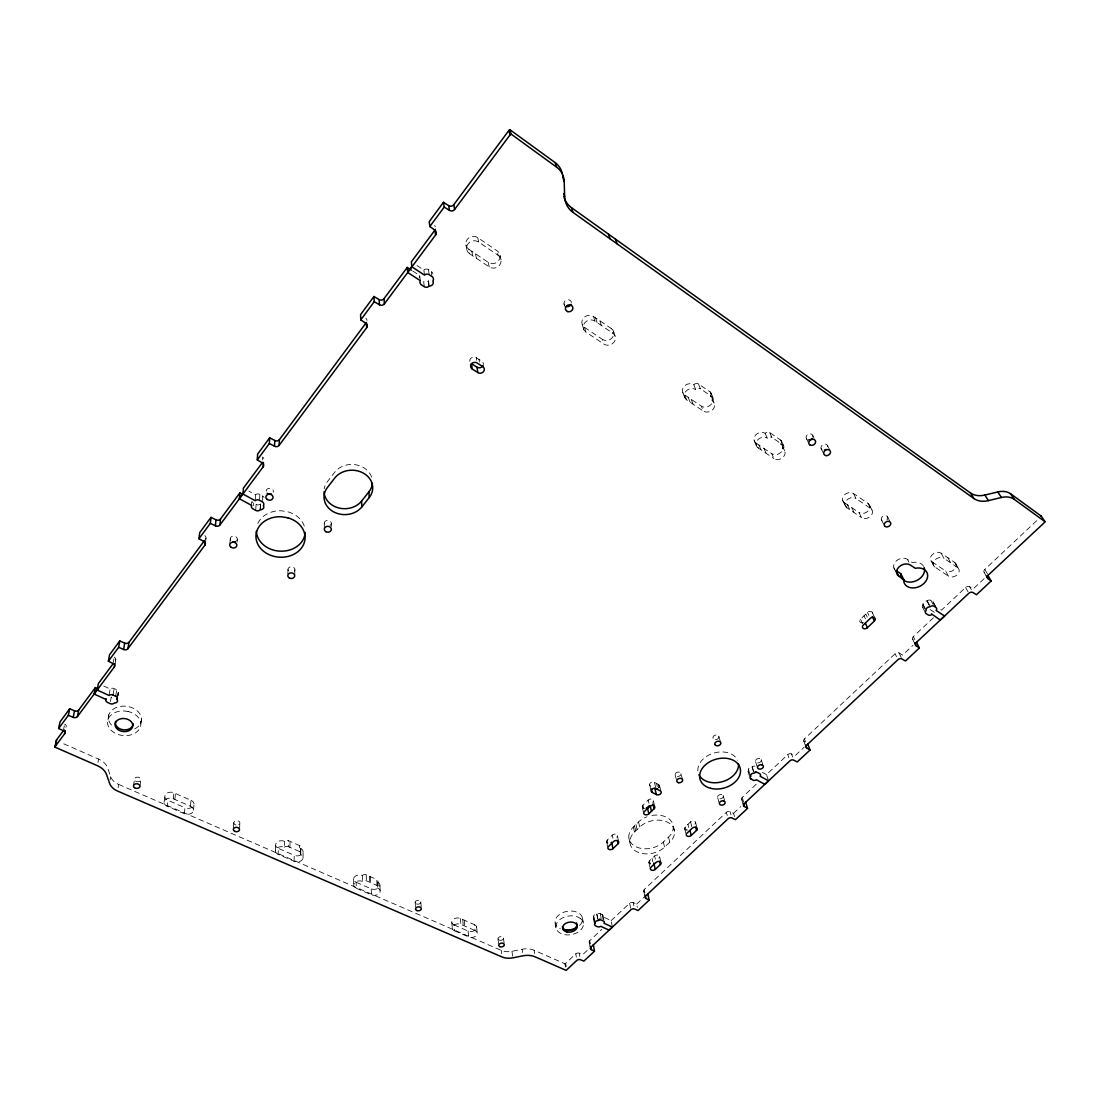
<?xml version="1.0" encoding="UTF-8"?>
<svg xmlns="http://www.w3.org/2000/svg" width="1100" height="1100" viewBox="0 0 1100 1100"><rect width="100%" height="100%" fill="white"/><g stroke="black" fill="none" stroke-linecap="round" stroke-linejoin="round"><path stroke-width="0.75" stroke-dasharray="5 3.75" d="M324.308 527.587L324.308 523.119M303.036 857.876L303.119 851.923M300.341 854.26L300.438 848.32A2.819 1.994 -1.2 0 0 299.571 845.57L288.447 840.675A2.833 2.007 -0.8 0 0 284.543 841.335A5.844 4.139 -0.7 0 0 276.485 842.696A5.844 4.139 -0.7 0 0 278.341 848.389L278.149 854.356L294.099 861.273A5.83 4.098 -1.3 0 0 302.129 859.911A5.83 4.098 -1.3 0 0 300.341 854.26A2.833 1.994 -1.3 0 0 299.461 851.524L299.571 845.57M300.781 853.27L300.877 847.33M294.099 861.273L294.222 855.305L278.341 848.389M299.461 851.524L288.282 846.629L288.447 840.675M289.891 847.33L290.043 841.376M294.772 574.324L294.896 569.745M278.149 854.356A5.871 4.139 -0.7 0 1 276.279 848.65A5.871 4.139 -0.7 0 1 284.364 847.289L284.543 841.335M287.843 573.98L287.994 569.415M275.385 850.713L275.591 844.759M262.226 501.174L262.556 495.853L259.875 494.395A3.369 2.819 6.4 0 0 255.571 494.794L248.82 491.095M260.054 509.369L260.576 503.772A3.369 2.805 6.1 0 0 261.195 503.786M260.246 509.121L260.576 503.772M259.545 499.703L259.875 494.395M239.511 829.593L239.924 822.965M262.336 459.924L262.515 457.022A3.424 2.915 7.5 0 1 263.739 460.707M233.447 827.805L233.778 822.841M255.214 500.115L255.571 494.794M255.75 509.781L256.107 504.433L253.426 502.975L253.248 505.643M251.446 505.78L251.721 501.779M237.077 542.245L237.325 539.234M229.859 543.4L230.244 538.862M193.49 810.122L194.067 804.169M190.438 806.273L191.029 800.319L173.951 792.825A6.133 4.386 3.3 0 0 165.605 794.227A6.133 4.386 3.3 0 0 167.901 800.291L167.2 806.259L184.333 813.684A6.105 4.359 2.6 0 0 192.665 812.281A6.105 4.359 2.6 0 0 190.438 806.273L173.291 798.779A6.16 4.4 3.3 0 0 164.89 800.195A6.16 4.4 3.3 0 0 167.2 806.259M184.333 813.684L184.951 807.716L167.901 800.291M205.494 542.712L205.989 538.161M174.845 799.452L175.505 793.499M173.291 798.779L173.951 792.825M164.093 802.381L164.794 796.414M139.934 786.156L140.855 779.543M133.485 786.005L134.434 779.378M140.828 723.896L141.515 719.07M118.085 787.737L118.608 784.41A16.143 11.619 5 0 1 110.66 776.683L107.662 767.951A18.356 13.145 6.2 0 0 98.56 759.082L61.064 742.624M110.124 779.996L110.66 776.683M117.315 697.304L118.209 692.711A3.162 2.365 7.1 0 0 116.738 689.783L114.139 688.586A3.176 2.365 7.2 0 0 110.137 688.985L102.781 685.589M117.397 698.005L118.36 692.189M115.761 695.612L116.738 689.783M110.468 701.498L111.224 697.111A3.162 2.351 7.1 0 0 112.626 697.469M107.979 719.661L108.804 714.835M113.149 694.402L114.139 688.586M97.996 762.383L98.56 759.082M114.964 664.496L115.802 659.684M113.396 662.007L113.96 658.804M109.134 694.815L110.137 688.985M63.662 729.066L64.323 725.78M118.209 692.711L118.044 692.931A3.162 2.351 7 0 1 118.223 695.42M428.849 285.78L428.505 280.899A3.603 3.369 -2.8 0 0 430.444 280.651M607.612 842.944A2.888 2.035 -11.2 0 1 607.214 840.084L612.315 835.093A2.901 2.049 -11.4 0 1 616.357 834.405A2.901 2.049 -11.4 0 1 616.743 837.279M643.638 808.39L642.895 805.227L648.161 800.071A2.943 2.104 -12.9 0 1 652.273 799.37A2.943 2.104 -12.9 0 1 652.602 802.354M652.011 815.444A19.924 14.053 -12.7 0 1 671.151 821.067A19.924 14.053 -12.7 0 1 668.539 837.086L663.341 842.036A19.869 13.997 -12.5 0 1 635.731 846.656A19.869 13.997 -12.5 0 1 633.352 827.008L638.536 821.961A19.924 14.053 -12.7 0 1 646.951 816.805M634.494 832.109L639.705 827.062A19.992 14.066 -12.7 0 1 667.618 822.277A19.992 14.066 -12.7 0 1 669.804 842.174L664.579 847.138A19.951 14.011 -12.5 0 1 636.873 851.771A19.951 14.011 -12.5 0 1 634.494 832.109L633.352 827.008M863.39 622.6A3.025 2.255 -22.8 0 1 860.104 622.064A3.025 2.255 -22.8 0 1 860.571 619.163L867.501 612.48A3.039 2.269 -23.2 0 1 871.365 611.627A3.039 2.269 -23.2 0 1 872.094 614.543M650.224 864.064L649.495 860.86L654.624 855.992A2.846 1.98 -12.5 0 1 658.598 855.319A2.846 1.98 -12.5 0 1 658.914 858.11M687.61 830.005A2.888 2.035 -13.7 0 1 684.86 829.194A2.888 2.035 -13.7 0 1 685.273 826.87L690.553 821.851A2.901 2.035 -13.9 0 1 694.581 821.164A2.901 2.035 -13.9 0 1 694.856 824.065M593.904 919.064A2.599 1.76 -10.4 0 1 593.697 917.139L593.876 916.974A2.599 1.76 -10.4 0 1 594.234 915.09A2.599 1.76 -10.4 0 1 596.777 914.224L596.942 914.059A2.599 1.76 -10.4 0 1 600.284 913.688L602.14 914.554A2.599 1.76 -10.5 0 1 602.759 916.74L611.132 920.617L612.274 926.447M748.729 772.709A2.791 1.994 -16.3 0 1 748.495 770.303L748.701 770.11A2.791 1.994 -16.4 0 1 749.237 767.938A2.791 1.994 -16.4 0 1 752.001 766.975L752.207 766.782A2.791 1.994 -16.5 0 1 754.93 766.136M923.148 607.805A3.053 2.241 -24.8 0 1 922.928 604.821L923.161 604.615A3.066 2.255 -24.9 0 1 923.959 602.085A3.066 2.255 -24.9 0 1 926.956 600.999L927.19 600.793A3.066 2.255 -25 0 1 930.957 600.408L932.841 601.645L935.605 606.898M118.608 784.41L501.256 950.386A13.791 9.268 -7.9 0 0 511.967 951.294L522.156 949.245A15.331 10.189 -8.3 0 1 534.146 950.263L564.946 963.779A1.691 1.114 -9.3 0 0 565.648 963.366L575.809 953.824A2.544 1.691 -9.7 0 1 579.288 953.191L582.739 954.594L588.624 949.08M590.054 943.085A2.558 1.705 -10.1 0 1 589.737 940.72L601.837 929.349M611.132 920.617L629.626 903.237A2.612 1.774 -11.4 0 1 633.201 902.591L636.666 904.09L637.354 907.321M644.49 891.99A2.626 1.788 -11.9 0 1 644.243 889.501L726.344 812.35A2.723 1.911 -15.1 0 1 730.056 811.662L733.549 813.34L734.497 816.503M742.321 800.154A2.75 1.939 -15.7 0 1 742.225 797.418L757.941 782.636M768.364 780.216L766.494 774.606L787.737 754.655A2.805 2.007 -17.7 0 1 791.546 753.954L795.053 755.755L804.265 747.12M804.444 741.84A2.833 2.035 -18.5 0 1 804.43 738.952L895.111 653.73A2.97 2.159 -22.8 0 1 899.099 653.001L902.605 655.023L912.973 645.315M913.165 639.801A2.998 2.186 -23.7 0 1 913.316 636.625L933.625 617.54M984.143 578.655L973.197 588.899L969.691 586.74A3.094 2.255 -26.2 0 0 965.594 587.496L941.463 610.17L938.657 608.314M984.541 572.811A3.121 2.282 -27.1 0 1 984.816 569.429L1038.18 519.283M636.666 904.09L644.064 897.16M733.549 813.34L740.781 806.575M356.263 888.223L371.401 894.781A5.651 3.919 -3.9 0 0 379.239 893.447A5.651 3.919 -3.9 0 0 377.726 888.058A2.736 1.897 -3.9 0 0 376.998 885.445L376.777 879.505L366.217 874.857A2.736 1.911 -3.5 0 0 362.409 875.504A5.665 3.946 -3.3 0 0 354.558 876.824A5.665 3.946 -3.3 0 0 356.139 882.269L356.263 888.223A5.679 3.96 -3.4 0 1 354.681 882.777A5.679 3.96 -3.4 0 1 362.574 881.444A2.75 1.911 -3.5 0 1 366.382 880.798L376.998 885.445M454.506 930.806L468.655 936.939A5.431 3.685 -6.8 0 0 476.231 935.66A5.431 3.685 -6.8 0 0 475.062 930.572L474.471 924.66L460.35 918.473A5.445 3.713 -6.4 0 0 452.76 919.751A5.445 3.713 -6.4 0 0 453.984 924.88L454.506 930.806A5.473 3.713 -6.4 0 1 453.283 925.678A5.473 3.713 -6.4 0 1 460.9 924.385L475.062 930.572M356.139 882.269L371.223 888.827A5.624 3.919 -3.8 0 0 379.005 887.508A5.624 3.919 -3.8 0 0 377.506 882.131A2.723 1.897 -3.8 0 0 376.777 879.505M453.984 924.88L468.091 931.026A5.417 3.671 -6.8 0 0 475.626 929.747A5.417 3.671 -6.8 0 0 474.471 924.66M650.623 786.074A2.97 2.145 -13.1 0 1 650.293 783.049A2.97 2.145 -13.1 0 1 654.418 782.348L658.611 784.534L659.395 787.696M762.273 772.296L766.494 774.606M469.824 361.322A4.042 3.644 -8.6 0 1 476.19 357.638L481.745 361.199A4.029 3.63 -9.2 0 1 483.354 364.485M412.789 271.054L419.732 275.605L420.255 280.17M930.188 609.579L937.214 614.171M416.941 265.485L423.885 270.05A3.616 3.382 -2.2 0 1 428.533 269.651L431.283 271.466A3.603 3.382 -2.7 0 1 432.768 273.749M894.63 569.291A8.332 6.27 -25.4 0 1 896.857 560.45A8.332 6.27 -25.4 0 1 907.376 559.268L912.258 562.526A12.444 9.309 -25.5 0 1 923.67 566.376M468.902 249.329L488.263 262.391A7.466 7.026 -14.4 0 0 498.658 260.645A7.466 7.026 -14.4 0 0 497.159 250.841L477.771 237.641A7.521 7.122 -11.5 0 0 467.28 239.374A7.521 7.122 -11.5 0 0 468.902 249.329L469.7 253.77L489.17 266.887A7.508 7.054 -14.3 0 0 499.62 265.141A7.508 7.054 -14.3 0 0 498.107 255.282L497.159 250.841M584.513 327.332L602.346 339.364L603.817 344.08A7.246 6.449 -22.4 0 0 613.841 342.403A7.246 6.449 -22.4 0 0 612.851 333.272L611.325 328.584L593.477 316.442A7.246 6.518 -21.9 0 0 583.426 318.106A7.246 6.518 -21.9 0 0 584.513 327.332L585.888 332.021L603.817 344.08M684.791 394.996L701.346 406.175L703.271 411.056A7.026 5.94 -24.8 0 0 712.924 409.434A7.026 5.94 -24.8 0 0 712.36 400.895A3.41 2.888 -25.3 0 0 712.085 396.743L710.105 391.889L698.514 383.982A3.41 2.915 -25.3 0 0 693.825 384.766A7.026 6.009 -24.7 0 0 684.131 386.375A7.026 6.009 -24.7 0 0 684.791 394.996L686.648 399.864L703.271 411.056M756.099 443.121L771.774 453.695L773.933 458.576A6.875 5.596 -25.7 0 0 783.324 456.995A6.875 5.596 -25.7 0 0 783.049 448.869A3.341 2.723 -26 0 0 782.911 444.909L780.684 440.069L769.711 432.575A3.327 2.736 -26.1 0 0 765.146 433.331A6.875 5.665 -25.7 0 0 755.727 434.913A6.875 5.665 -25.7 0 0 756.099 443.121L758.202 447.975L773.933 458.576M844.401 502.7L859.018 512.559L861.575 517.66A6.683 5.184 -26.2 0 0 870.636 516.134A6.683 5.184 -26.2 0 0 870.678 508.502L868.065 503.429L853.449 493.474A6.683 5.239 -26.3 0 0 844.36 494.986A6.683 5.239 -26.3 0 0 844.401 502.7L846.904 507.788L861.575 517.66M932.03 561.825L945.629 570.996L948.489 576.194A6.49 4.785 -26.4 0 0 957.234 574.723A6.49 4.785 -26.4 0 0 957.577 567.559L954.662 562.389L941.064 553.135A6.49 4.84 -26.5 0 0 932.305 554.606A6.49 4.84 -26.5 0 0 932.03 561.825L934.849 567.009L948.489 576.194M469.7 253.77A7.562 7.15 -11.4 0 1 468.064 243.788A7.562 7.15 -11.4 0 1 478.624 242.041L498.107 255.282M593.477 316.442L594.921 321.09L612.851 333.272M853.449 493.474L856.006 498.534L870.678 508.502M941.064 553.135L943.938 558.291L957.577 567.559M698.514 383.982L700.439 388.809L712.085 396.743M769.711 432.575L771.884 437.401L782.911 444.909M807.111 439.34L806.561 438.817A3.561 2.888 -27.5 0 1 808.968 433.936A3.561 2.888 -27.5 0 1 812.804 437.044M984.816 569.429L987.36 573.732M984.129 572.385L985.82 575.259M969.691 586.74L971.327 589.641M955.584 563.283L958.513 568.452M965.594 587.496L968.041 591.841M947.884 557.769L950.771 562.939M931.081 560.931L933.9 566.115M933.405 602.223L935.481 606.169M887.384 516.587L890.684 522.871M930.957 600.408L933.721 605.66M907.376 559.268L908.875 562.141M927.19 600.793L929.94 606.045M926.956 600.999L929.706 606.265M881.361 519.681L884.317 525.36M923.161 604.615L925.21 608.561M922.928 604.821L925.65 610.101M922.584 607.227L925.306 612.507M869.701 505.574L872.327 510.647M893.86 567.861L896.074 572.192M827.626 445.803L829.702 449.928M851.73 507.636L854.26 512.737M821.081 448.429L823.804 453.942M913.316 636.625L914.787 639.581M847.357 504.694L849.874 509.781M812.776 435.504L814.124 438.24M912.601 639.169L914.787 643.61M842.724 500.541L845.226 505.629M806.19 438.158L808.197 442.269M899.099 653.001L901.23 657.484M895.111 653.73L896.527 656.714M872.396 612.7L874.473 617.127M867.501 612.48L868.876 615.423M865.851 614.075L867.213 617.031M864.023 615.821L865.398 618.777M781.412 440.853L783.777 446.022M782.622 446.297L784.85 451.165M780.684 440.069A3.314 2.709 -26.2 0 1 780.821 444.015L783.049 448.869M860.571 619.163L862.606 623.604M765.146 433.331L767.305 438.171A3.341 2.75 -25.9 0 1 771.884 437.401M763.964 448.415L766.095 453.283M758.918 445.019L761.035 449.886M754.256 440.811L756.36 445.665M711.054 393.071L713.02 397.911M712.319 398.461L714.299 403.315M710.105 391.889A3.396 2.888 -25.4 0 1 710.38 396.041L712.36 400.895M693.825 384.766L695.723 389.592A3.424 2.915 -25.1 0 1 700.439 388.809M691.199 399.314L693.069 404.195M688.201 397.306L690.071 402.174M682.811 392.576L684.654 397.43M804.43 738.952L805.585 742.032M803.756 741.029L805.475 745.662M791.546 753.954L792.646 757.048M787.737 754.655L788.824 757.749M761.159 759.646L763.235 765.861M755.562 761.736L757.089 766.398M613.47 331.183L614.996 335.871M752.207 766.782L754.023 772.393M752.001 766.975L753.816 772.585M748.564 769.766L750.296 775.912M748.138 771.939L749.485 776.16M599.899 320.801L601.37 325.462M595.609 317.873L597.053 322.534M742.225 797.418L743.683 802.134M741.551 799.15L743.49 805.434M718.768 736.23L720.665 742.445M730.056 811.662L731.005 814.825M723.154 795.671L725.01 801.969M726.344 812.35L727.265 815.499M582.326 324.72L583.701 329.409M717.668 797.706L719.043 802.423M563.984 303.793L564.699 306.35M695.558 822.47L697.263 828.809M680.982 773.768A2.984 2.159 -14.1 0 1 676.761 776.38A2.984 2.159 -14.1 0 1 676.404 772.64A2.984 2.159 -14.1 0 1 680.982 773.768L682.66 780.051M690.553 821.851L691.817 826.609M675.111 774.758L676.362 779.474M687.913 824.367L688.737 827.53M685.273 826.87L686.098 830.046M684.571 828.451L685.809 833.209M673.241 826.251L674.52 831.325M659.629 785.895L660.811 790.639M658.158 784.3L658.941 787.449M656.521 783.447L657.305 786.596M668.539 837.086L669.804 842.174M654.418 782.348L655.586 787.091M649.605 784.713L651.131 791.024M653.29 800.718L654.445 805.475M663.341 842.036L664.579 847.138M648.161 800.071L648.931 803.234M659.574 856.57L661.086 862.964M654.624 855.992L655.366 859.183M642.221 806.85L643.706 813.202M652.053 858.426L652.795 861.63M648.835 862.386L650.306 868.794M638.536 821.961L639.705 827.062M635.938 824.491L637.092 829.593M634.562 825.839L635.704 830.94M644.243 889.501L644.957 892.719M643.679 891.082L645.109 897.518M628.856 837.884L629.97 842.999M500.06 255.406L501.036 259.861M633.201 902.591L633.875 905.822M617.389 835.697L618.736 842.105M629.626 903.237L630.644 908.077M612.315 835.093L612.989 838.296M607.214 840.084L607.86 843.287M606.581 841.651L607.874 848.072M488.263 262.391L489.17 266.887M477.771 237.641L478.624 242.041M603.048 915.516L603.914 920.081M602.14 914.554L603.24 920.384M600.284 913.688L601.37 919.518M475.53 253.798L476.369 258.266M596.942 914.059L598.029 919.889M596.777 914.224L597.85 920.054M593.656 916.355L594.674 921.346M471.845 251.309L472.656 255.764M593.697 917.139L594.509 921.511M593.381 918.17L594.179 922.543M589.737 940.72L590.315 943.979M465.919 244.722L466.703 249.164M589.188 942.013L590.342 948.516M582.533 918.294L583.371 923.106M478.967 359.425L479.421 362.106M579.288 953.191L579.837 956.45M575.809 953.824L576.345 957.082M476.19 357.638L476.63 360.319M565.648 963.366L566.17 966.639M564.946 963.779L565.469 967.051M555.184 922.941L555.926 927.754M534.146 950.263L534.6 953.535M522.156 949.245L522.582 952.531M431.283 271.466L431.874 276.004M428.533 269.651L429.11 274.189M428.505 280.899L429.082 285.478M511.967 951.294L512.586 956.216M423.885 270.05L424.435 274.601M503.484 937.997L504.268 944.57M424.201 286.192L423.665 281.6A3.603 3.369 -2.2 0 0 428.285 281.201M501.256 950.386L501.641 953.673M498.025 938.933L498.781 945.491M476.603 926.942L477.207 932.855M468.091 931.026L468.655 936.939M464.269 920.191L464.832 926.104M462.715 919.504L463.265 925.416M460.35 918.473L460.9 924.385M451.797 922.584L452.32 928.51M420.832 901.766L421.272 908.352M415.181 902.206L415.594 908.793M379.954 885.569L380.188 891.509M377.974 880.935L378.194 886.861M377.506 882.131L377.726 888.058M371.223 888.827L371.401 894.781M370.425 876.714L370.618 882.654M369.518 876.315L369.71 882.255M366.217 874.857L366.382 880.798M362.409 875.504L362.574 881.444M353.623 878.804L353.746 884.744M331.306 523.49L331.334 526.474M434.527 225.569A3.671 3.506 -2.3 0 1 435.311 226.683M419.499 277.915A3.603 3.369 -1.7 0 1 419.732 275.605M365.874 318.23A3.575 3.259 4.9 0 1 366.987 320.471M262.556 495.853A3.369 2.819 6.2 0 1 263.986 497.42M260.384 504.034A3.369 2.805 6.2 0 1 256.107 504.433M253.11 502.783A3.369 2.805 6.4 0 1 252.134 501.724M204.82 535.618A3.355 2.723 7.9 0 1 205.562 539.124M114.235 657.209A3.217 2.434 8 0 1 115.431 660.55M64.666 724.13A3.149 2.296 7.8 0 1 65.904 727.279M932.841 601.645A3.066 2.241 -25 0 1 933.584 603.529M697.868 770.907A20.721 14.946 -15.4 0 1 714.423 752.895A20.721 14.946 -15.4 0 1 737.605 760.251M134.722 728.888A16.624 12.279 6.2 0 0 141.213 716.884A16.624 12.279 6.2 0 0 128.906 706.709L124.589 706.145A16.624 12.279 6.2 0 0 109.739 712.8A16.624 12.279 6.2 0 0 112.544 726.041M579.59 925.513A13.874 9.391 -9.6 0 0 579.934 913.963L577.431 912.395A13.874 9.391 -9.6 0 0 558.058 915.654A13.874 9.391 -9.6 0 0 560.34 928.771M236.005 825A3.08 2.2 0.9 0 1 234.369 821.59A3.08 2.2 0.9 0 1 239.401 821.7A3.08 2.2 0.9 0 1 237.586 825.041M191.029 800.319A6.077 4.359 2.7 0 1 193.242 806.314A6.077 4.359 2.7 0 1 184.951 807.716M284.364 847.289A2.846 2.007 -0.9 0 1 288.282 846.629M300.438 848.32A5.802 4.098 -1.2 0 1 302.225 853.944A5.802 4.098 -1.2 0 1 294.222 855.305M585.888 332.021A7.287 6.545 -21.7 0 1 584.801 322.754A7.287 6.545 -21.7 0 1 594.921 321.09M611.325 328.584A7.205 6.435 -22.6 0 1 612.315 337.686A7.205 6.435 -22.6 0 1 602.346 339.364M686.648 399.864A7.067 6.022 -24.6 0 1 685.987 391.215A7.067 6.022 -24.6 0 1 695.723 389.592M710.38 396.041A6.985 5.926 -25 0 1 710.957 404.553A6.985 5.926 -25 0 1 701.346 406.175M758.202 447.975A6.902 5.679 -25.5 0 1 757.831 439.739A6.902 5.679 -25.5 0 1 767.305 438.171M780.821 444.015A6.834 5.582 -25.8 0 1 781.11 452.114A6.834 5.582 -25.8 0 1 771.774 453.695M846.904 507.788A6.71 5.252 -26.1 0 1 846.876 500.06A6.71 5.252 -26.1 0 1 856.006 498.534M868.065 503.429A6.641 5.17 -26.3 0 1 868.037 511.033A6.641 5.17 -26.3 0 1 859.018 512.559M934.849 567.009A6.518 4.854 -26.4 0 1 935.138 559.763A6.518 4.854 -26.4 0 1 943.938 558.291M954.662 562.389A6.463 4.785 -26.5 0 1 954.319 569.539A6.463 4.785 -26.5 0 1 945.629 570.996M371.649 477.221A20.57 17.504 1 0 0 354.97 464.64A20.57 17.504 1 0 0 334.675 472.257L327.346 481.731A20.515 17.366 1.3 0 0 324.211 488.785M257.84 523.449A24.448 20.185 4.2 0 1 281.683 510.812L288.021 511.857A24.448 20.185 4.2 0 1 304.618 527.189M288.393 570.831A3.451 2.805 2.8 0 1 289.327 567.311A3.451 2.805 2.8 0 1 293.769 567.531A3.451 2.805 2.8 0 1 294.374 571.12M230.697 540.334A3.548 2.888 6.4 0 1 231.564 536.704A3.548 2.888 6.4 0 1 236.115 536.938A3.548 2.888 6.4 0 1 236.816 540.65M324.376 523.875A3.506 2.929 1.7 0 1 326.494 520.575A3.506 2.929 1.7 0 1 330.784 521.771A3.506 2.929 1.7 0 1 330.151 525.498M266.173 491.095A3.603 3.011 5.9 0 1 270.339 488.331A3.603 3.011 5.9 0 1 273.199 492.277M564.699 305.415A3.768 3.438 -21.1 0 1 566.308 300.011A3.768 3.438 -21.1 0 1 571.395 302.555M886.82 519.998A3.41 2.626 -26.5 0 0 887.067 516.257A3.41 2.626 -26.5 0 0 882.681 516.505A3.41 2.626 -26.5 0 0 881.678 520.286L882.2 520.768A3.41 2.626 -26.5 0 0 882.874 521.098M821.975 449.598A3.534 2.846 -27.5 0 1 823.006 444.592A3.534 2.846 -27.5 0 1 827.75 446.545M658.611 784.534A2.97 2.145 -13.2 0 1 658.377 787.999M644.6 808.5A2.943 2.104 -12.7 0 1 642.895 805.227M650.444 863.844A2.846 1.98 -12.3 0 1 649.495 860.86M128.164 711.521L123.819 710.944A16.693 12.292 6.1 0 0 109.244 728.008A16.693 12.292 6.1 0 0 137.142 731.651A16.693 12.292 6.1 0 0 128.164 711.521M721.724 794.626L721.009 794.53A2.943 2.09 -15.1 0 0 717.599 797.527A2.943 2.09 -15.1 0 0 722.191 798.133A2.943 2.09 -15.1 0 0 721.724 794.626M759.729 758.56L759.014 758.464A2.998 2.145 -16.7 0 0 755.494 761.558A2.998 2.145 -16.7 0 0 760.141 762.19A2.998 2.145 -16.7 0 0 759.729 758.56M580.773 918.761L578.27 917.194A13.915 9.405 -9.6 0 0 556.229 924.357A13.915 9.405 -9.6 0 0 572.344 934.423A13.915 9.405 -9.6 0 0 580.773 918.761M713.102 738.361L712.951 737.798A3.039 2.228 -15.8 0 1 717.035 735.048A3.039 2.228 -15.8 0 1 717.984 738.691A3.039 2.228 -15.8 0 1 713.102 738.361M499.098 940.074A2.764 1.87 -7.6 0 0 503.484 938.492A2.764 1.87 -7.6 0 0 499.675 936.815A2.764 1.87 -7.6 0 0 499.098 940.074M416.391 903.925A2.86 1.966 -5.2 0 0 420.874 902.275A2.86 1.966 -5.2 0 0 416.831 900.501A2.86 1.966 -5.2 0 0 416.391 903.925M135.41 781.027A3.217 2.31 4.6 0 0 140.759 780.134A3.217 2.31 4.6 0 0 136.757 777.191A3.217 2.31 4.6 0 0 135.41 781.027"/><path stroke-width="1.5" d="M279.139 445.362L279.414 439.629L366.396 322.438L366.644 327.718L279.139 445.362A3.479 2.97 7.1 0 1 274.478 446.215L269.363 443.52L269.679 437.786L274.766 440.481A3.451 2.956 7.3 0 0 279.414 439.629M274.478 446.215L274.766 440.481M242.605 494.326L239.896 492.855L220.495 519.007A3.369 2.764 7.8 0 1 215.999 519.819L210.98 517.344L210.334 523.339L215.394 525.827A3.382 2.777 7.6 0 0 219.917 525.002L263.175 466.826L263.436 462.481M263.175 466.826A3.451 2.915 7.3 0 0 262.157 462.825L257.262 459.882L257.647 454.094L269.679 437.786M239.896 492.855L239.415 498.768L251.653 505.409A3.382 2.819 6.2 0 0 253.028 508.915L255.709 510.373A3.382 2.805 6.1 0 0 260.026 509.96L260.205 509.712A3.382 2.819 5.9 0 0 263.368 505.533L263.56 505.285A3.382 2.819 6 0 0 262.199 501.765L259.504 500.294A3.396 2.819 6.2 0 0 255.186 500.706L242.949 494.038L243.403 488.139L262.529 462.385M219.917 525.002L220.495 519.007M215.394 525.827L215.999 519.819M204.545 540.499L128.961 642.331A3.245 2.475 8 0 1 124.685 643.101L119.762 640.929L118.676 647.295L123.613 649.481A3.259 2.489 7.8 0 0 127.916 648.684L204.903 545.188L205.232 542.163M204.903 545.188A3.369 2.723 7.7 0 0 203.803 541.447L198.962 538.725L199.664 532.675L210.98 517.344M127.916 648.684L128.961 642.331M106.123 698.83L105.999 699.476A3.19 2.365 7.1 0 0 107.511 702.419L110.11 703.601A3.176 2.365 7 0 0 114.111 703.202L114.276 702.982A3.176 2.365 6.9 0 0 117.15 701.896A3.176 2.365 6.9 0 0 116.971 699.408L117.246 698.541M116.971 699.408L117.136 699.201A3.19 2.365 7 0 0 115.651 696.259L115.761 695.612M123.613 649.481L124.685 643.101M113.424 663.259L98.368 683.54L97.185 690.016L109.024 695.461A3.19 2.365 7.1 0 1 113.039 695.049L113.149 694.402M593.326 944.68L594.495 951.184L583.852 961.111L580.388 959.709A2.558 1.691 -9.7 0 0 576.895 960.341L566.679 969.898A1.705 1.114 -9.3 0 1 565.977 970.31L535.067 956.808A15.4 10.203 -8.3 0 0 523.009 955.804L512.779 957.852A13.846 9.268 -7.9 0 1 502.026 956.959L117.576 791.065A16.225 11.633 4.9 0 1 109.588 783.324L106.562 774.579A18.453 13.159 6.1 0 0 97.419 765.696L55 747.161A2.104 1.513 7.5 0 1 55.234 746.419L64.57 733.851A3.162 2.296 7.7 0 0 63.319 730.702L58.63 728.475L68.365 715.33L73.233 717.351A3.19 2.337 7.8 0 0 77.412 716.595L114.331 666.957L114.881 663.754M114.331 666.957A3.245 2.448 7.8 0 0 113.121 663.616L108.377 661.21L109.519 654.803L119.762 640.929M98.312 688.93L95.37 687.582L94.174 694.059L105.999 699.476M77.412 716.595L78.691 710.05L95.37 687.582M73.233 717.351L74.525 710.82A3.162 2.324 7.9 0 0 78.691 710.05M64.57 733.851L65.244 730.565M68.365 715.33L69.685 708.785L74.525 710.82M55 747.161L56.375 740.561A2.09 1.499 7.6 0 1 56.609 739.805L64.047 729.781M58.63 728.475L60.005 721.902L69.685 708.785M55.234 746.419L56.609 739.805M411.4 270.146L407.234 267.424L384.01 298.691A3.603 3.327 3.8 0 1 379.129 299.585L373.931 296.519L360.58 314.627L360.786 319.88L365.764 323.221A3.589 3.272 4.6 0 1 366.644 327.718M562.402 174.13A19.965 19.03 -33.1 0 0 555.184 162.635L509.877 129.69A2.544 2.475 -42.2 0 0 508.846 130.515L453.777 204.71A3.699 3.575 -7.4 0 1 448.717 205.645L443.465 202.304L429.192 221.664L429.839 226.504L434.857 230.147A3.699 3.52 -2.6 0 1 435.614 234.974L384.381 303.875A3.616 3.341 3.6 0 1 379.459 304.782L374.234 301.702L373.931 296.519M108.377 661.21L118.676 647.295M198.962 538.725L210.334 523.339M257.262 459.882L269.363 443.52M360.786 319.88L374.234 301.702M429.839 226.504L444.221 207.061L443.465 202.304M435.366 229.309A3.671 3.506 -2.3 0 1 434.926 230.093L411.373 261.827L411.909 266.86L424.49 275.11A3.63 3.396 -2.4 0 1 429.165 274.697L431.929 276.512A3.63 3.396 -2.9 0 1 433.098 280.748L432.877 281.05A3.63 3.382 -2.9 0 1 429.138 286L428.918 286.289A3.63 3.382 -2.4 0 1 424.256 286.701L421.493 284.9A3.63 3.382 -1.9 0 1 420.31 280.679L407.729 272.47L407.234 267.424M94.297 693.413L97.295 689.37M239.47 498.176L242.99 493.433M407.688 271.961L411.854 266.351M444.221 207.061L449.501 210.416A3.726 3.589 -7.5 0 0 454.589 209.481L510.029 134.929A2.558 2.489 -40.6 0 1 511.074 134.09L509.877 129.69M324.032 491.81A20.515 17.366 1.3 0 0 338.924 508.007A20.515 17.366 1.3 0 0 361.584 501.091L368.954 491.783A20.57 17.504 1 0 0 372.391 483.257M369.201 497.626A20.694 17.559 0.9 0 0 363.467 473.179A20.694 17.559 0.9 0 0 334.73 478.06L327.36 487.575A20.625 17.421 1.2 0 0 333.272 511.665A20.625 17.421 1.2 0 0 361.79 506.962L369.201 497.626L368.954 491.783M649.082 805.777L647.336 807.482L648.835 813.835A2.956 2.104 -12.6 0 1 644.724 814.536A2.956 2.104 -12.6 0 1 644.38 811.566L649.688 806.41A2.956 2.118 -12.9 0 1 653.799 805.709A2.956 2.118 -12.9 0 1 654.143 808.692L648.835 813.835M612.947 848.664L618.09 843.686A2.915 2.049 -11.4 0 0 617.705 840.799A2.915 2.049 -11.4 0 0 613.649 841.486L608.506 846.491A2.901 2.035 -11.2 0 0 608.905 849.351A2.901 2.035 -11.2 0 0 612.947 848.664L611.641 842.256A2.888 2.035 -11.2 0 1 611.091 842.683M867.419 627.701L874.39 621.005A3.053 2.269 -23.1 0 0 874.418 617.678A3.053 2.269 -23.1 0 0 870.251 618.379L863.28 625.089A3.039 2.255 -22.7 0 0 863.266 628.402A3.039 2.255 -22.7 0 0 867.419 627.701L865.384 623.26M594.894 923.629L595.059 923.45A2.612 1.76 -10.4 0 1 595.416 921.58A2.612 1.76 -10.4 0 1 597.974 920.714L598.152 920.535A2.612 1.76 -10.4 0 1 601.494 920.164L603.364 921.03A2.612 1.76 -10.5 0 1 603.982 923.23L612.398 927.094L609.125 930.146L600.724 926.296A2.612 1.76 -10.4 0 1 597.382 926.668L595.513 925.815A2.612 1.76 -10.4 0 1 594.894 923.629L594.77 922.969M750.942 779.089A2.805 1.994 -16.3 0 1 750.489 776.545L750.695 776.352A2.805 2.007 -16.4 0 1 751.245 774.18A2.805 2.007 -16.4 0 1 754.023 773.204L754.215 773.011A2.805 2.007 -16.4 0 1 757.776 772.64L759.66 773.671A2.805 1.994 -16.5 0 1 760.1 776.229L768.57 780.849L764.844 784.341L756.374 779.735A2.805 1.994 -16.3 0 1 752.826 780.106L750.736 778.456M931.824 614.515A3.066 2.241 -24.7 0 1 928.056 614.9L926.173 613.676A3.066 2.255 -24.7 0 1 925.952 610.679L926.186 610.473A3.08 2.255 -24.8 0 1 926.997 607.929A3.08 2.255 -24.8 0 1 930.009 606.856L930.242 606.636A3.08 2.255 -24.9 0 1 934.037 606.251L935.921 607.489A3.08 2.255 -24.9 0 1 936.114 610.473L944.57 616.027L940.294 620.043L931.521 613.924M655.27 869.371L660.426 864.504A2.86 1.98 -12.5 0 0 660.11 861.713A2.86 1.98 -12.5 0 0 656.123 862.386L650.966 867.268A2.86 1.98 -12.3 0 0 651.296 870.045A2.86 1.98 -12.3 0 0 655.27 869.371L653.785 862.964M691.24 835.423L696.561 830.404A2.915 2.049 -13.9 0 0 696.286 827.503A2.915 2.049 -13.9 0 0 692.244 828.19L686.923 833.223A2.901 2.035 -13.7 0 0 687.197 836.096A2.901 2.035 -13.7 0 0 691.24 835.423L689.989 830.651M647.763 893.695L649.192 900.13L638.041 910.539L634.562 909.04A2.626 1.774 -11.4 0 0 630.974 909.7L590.893 947.224A2.571 1.719 -10.1 0 0 591.209 949.589L594.495 951.184M745.607 802.065L747.56 808.349L735.433 819.651L731.94 817.974A2.736 1.925 -15 0 0 728.2 818.648L645.673 895.936A2.64 1.801 -11.9 0 0 645.906 898.425L649.192 900.13M807.73 743.875L810.026 750.049L797.266 761.942L793.76 760.155A2.819 2.007 -17.7 0 0 789.924 760.843L744.164 803.701A2.764 1.939 -15.7 0 0 744.26 806.438L747.56 808.349M916.424 642.084L919.366 648.01L905.465 660.99L901.945 658.969A2.984 2.159 -22.7 0 0 897.93 659.697L806.726 745.112A2.846 2.035 -18.4 0 0 806.74 748.014L810.026 750.049M987.786 575.245L991.169 581.006L976.484 594.701L972.964 592.543A3.107 2.255 -26.1 0 0 968.852 593.285L916.259 642.551A3.011 2.186 -23.6 0 0 916.08 645.741L919.366 648.01M563.832 196.57A22.385 20.982 -35.2 0 0 571.464 207.639L970.475 492.979A19.718 14.85 -30.1 0 0 984.885 495.055L997.824 491.934A17.284 12.842 -29.5 0 1 1010.57 493.776L1041.246 516.092L1045 521.689A2.159 1.567 -29.7 0 1 1044.409 522.541L988.199 575.176A3.135 2.282 -27 0 0 987.91 578.559L991.169 581.006M563.668 193.559L564.658 196.666A22.522 21.079 -34.6 0 0 572.99 212.383L973.912 498.547A19.828 14.878 -30 0 0 988.391 500.624L1001.412 497.489A17.38 12.87 -29.3 0 1 1014.2 499.331L1045 521.689M113.039 695.049L115.651 696.259M652.163 792.399L656.37 794.571A2.984 2.145 -13.2 0 0 660.523 793.87A2.984 2.145 -13.2 0 0 660.192 790.845L655.985 788.659A2.984 2.145 -13.1 0 0 651.832 789.36A2.984 2.145 -13.1 0 0 652.163 792.399L651.393 789.236M472.285 369.05L477.868 372.584A4.056 3.644 -9.2 0 0 483.519 371.649A4.056 3.644 -9.2 0 0 482.666 366.561L477.084 363.014A4.056 3.658 -8.6 0 0 471.405 363.949A4.056 3.658 -8.6 0 0 472.285 369.05L471.419 363.66L476.974 367.194L477.868 372.584M898.824 576.235L903.719 579.466A12.512 9.322 -25.4 0 0 915.214 587.757A12.512 9.322 -25.4 0 0 927.671 575.74A12.512 9.322 -25.4 0 0 915.296 568.301L910.388 565.029A8.374 6.284 -25.3 0 0 899.03 566.926A8.374 6.284 -25.3 0 0 898.824 576.235L895.867 570.433L900.763 573.664L903.719 579.466M511.074 134.09L556.641 167.172A20.089 19.126 -32.3 0 1 564.204 181.514L564.658 196.666M1010.57 493.776L1014.2 499.331M997.824 491.934L1001.412 497.489M984.885 495.055L988.391 500.624M970.475 492.979L973.912 498.547M986.219 575.685L987.91 578.559M914.622 642.771L916.08 645.741M872.314 616.577L874.39 621.005M805.599 744.934L806.74 748.014M615.381 239.058L617.155 243.911M608.382 234.053L610.115 238.879M564.204 181.514L562.705 176.907A19.965 19.03 -33.1 0 0 562.609 175.505M571.464 207.639L572.99 212.383M555.184 162.635L556.641 167.172M750.503 775.72L750.489 776.545M743.298 803.303L744.26 806.438M508.846 130.515L510.029 134.929M695.709 827.227L696.561 830.404M656.37 794.571L654.816 788.246A2.97 2.145 -13.2 0 0 656.947 788.535M652.987 803.935L654.143 808.692M650.348 806.506L651.489 811.264M659.67 861.314L660.426 864.504M645.191 895.207L645.906 898.425M617.416 840.482L618.09 843.686M590.631 946.33L591.209 949.589M453.777 204.71L454.589 209.481M448.717 205.645L449.501 210.416M434.926 230.093L435.614 234.974M384.01 298.691L384.381 303.875M379.129 299.585L379.459 304.782M361.584 501.091L361.79 506.962M598.524 919.6A2.612 1.76 -10.4 0 1 600.298 919.27M755.178 771.843A2.805 2.007 -16.4 0 1 755.824 771.719M1041.246 516.092A2.159 1.567 -29.8 0 1 1041.067 516.464M738.54 764.032A20.721 14.946 -15.4 0 1 721.971 781.811A20.721 14.946 -15.4 0 1 698.899 774.675M133.045 723.649A8.869 6.531 6.1 0 1 123.241 729.809A8.869 6.531 6.1 0 1 115.596 721.394M576.482 922.955A7.397 4.991 -9.6 0 1 571.436 930.133A7.397 4.991 -9.6 0 1 562.361 926.668M577.019 927.451A13.874 9.391 -9.6 0 1 563.406 929.761M924.179 567.504A12.444 9.309 -25.5 0 1 916.121 580.814A12.444 9.309 -25.5 0 1 901.367 577.404M900.955 576.221A12.444 9.309 -25.5 0 1 900.763 573.664M305.168 532.441A24.448 20.185 4.2 0 1 280.692 551.183A24.448 20.185 4.2 0 1 256.341 531.217M235.496 541.64A3.548 2.888 6.4 0 1 232.815 541.791M271.466 494.01A3.603 3.011 5.9 0 1 267.149 493.281M571.106 304.343A3.768 3.438 -21.1 0 1 566.211 306.446M483.106 365.406A4.029 3.63 -9.2 0 1 476.974 367.194M826.086 449.377A3.534 2.846 -27.5 0 1 824.395 450.065M811.951 438.529A3.561 2.888 -27.5 0 1 811.25 439.134M810.439 439.56A3.561 2.888 -27.5 0 1 808.665 439.862M646.773 807.923A2.943 2.104 -12.7 0 1 646.099 808.253M723.566 800.924L722.851 800.827A2.956 2.09 -15 0 0 719.428 803.825A2.956 2.09 -15 0 0 724.048 804.43A2.956 2.09 -15 0 0 723.566 800.924M761.791 764.775L761.062 764.679A3.011 2.145 -16.7 0 0 757.529 767.773A3.011 2.145 -16.7 0 0 762.19 768.405A3.011 2.145 -16.7 0 0 761.791 764.775M287.815 517.811L281.435 516.766A24.585 20.24 4.1 0 0 257.868 544.321A24.585 20.24 4.1 0 0 298.691 551.018A24.585 20.24 4.1 0 0 287.815 517.811M885.143 526.46L884.634 525.979A3.438 2.64 -26.4 0 1 887.246 521.414A3.438 2.64 -26.4 0 1 890.574 524.535A3.438 2.64 -26.4 0 1 885.143 526.46M809.779 444.84L809.229 444.304A3.575 2.888 -27.3 0 1 811.8 439.381A3.575 2.888 -27.3 0 1 815.43 442.791A3.575 2.888 -27.3 0 1 809.779 444.84M714.973 744.576L714.821 744.013A3.053 2.228 -15.8 0 1 718.933 741.263A3.053 2.228 -15.8 0 1 719.881 744.906A3.053 2.228 -15.8 0 1 714.973 744.576M710.669 788.329A20.818 14.96 -15.4 0 0 740.506 770.275A20.818 14.96 -15.4 0 0 709.019 762.204A20.818 14.96 -15.4 0 0 710.669 788.329M117.796 729.479A8.883 6.531 6.1 0 0 132.536 727.031A8.883 6.531 6.1 0 0 121.468 718.63A8.883 6.531 6.1 0 0 117.796 729.479M566.981 931.989A7.397 4.991 -9.6 0 0 577.225 925.884A7.397 4.991 -9.6 0 0 565.565 923.45A7.397 4.991 -9.6 0 0 566.981 931.989M499.868 946.646A2.777 1.87 -7.6 0 0 504.268 945.051A2.777 1.87 -7.6 0 0 500.445 943.374A2.777 1.87 -7.6 0 0 499.868 946.646M416.804 910.525A2.874 1.966 -5.2 0 0 421.3 908.875A2.874 1.966 -5.2 0 0 417.244 907.101A2.874 1.966 -5.2 0 0 416.804 910.525M234.822 831.394A3.094 2.2 0.9 0 0 239.511 829.593A3.094 2.2 0.9 0 0 234.933 827.585A3.094 2.2 0.9 0 0 234.822 831.394M134.475 787.655A3.231 2.31 4.5 0 0 139.838 786.761A3.231 2.31 4.5 0 0 135.822 783.819A3.231 2.31 4.5 0 0 134.475 787.655M289.41 578.023A3.479 2.819 2.7 0 0 294.731 575.836A3.479 2.819 2.7 0 0 289.657 573.155A3.479 2.819 2.7 0 0 289.41 578.023M230.725 547.016A3.561 2.901 6.2 0 0 236.706 546.026A3.561 2.901 6.2 0 0 232.43 542.231A3.561 2.901 6.2 0 0 230.725 547.016M325.903 531.699A3.52 2.929 1.6 0 0 331.347 529.444A3.52 2.929 1.6 0 0 326.232 526.625A3.52 2.929 1.6 0 0 325.903 531.699M266.819 499.18A3.616 3.025 5.7 0 0 272.91 498.163A3.616 3.025 5.7 0 0 268.634 494.216A3.616 3.025 5.7 0 0 266.819 499.18M567.641 311.575A3.795 3.451 -20.9 0 0 572.866 307.67A3.795 3.451 -20.9 0 0 566.913 305.621A3.795 3.451 -20.9 0 0 567.641 311.575M826.251 455.62A3.561 2.86 -27.4 0 0 830.39 451.303A3.561 2.86 -27.4 0 0 824.656 450.918A3.561 2.86 -27.4 0 0 826.251 455.62M678.425 782.664A2.998 2.159 -14 0 0 682.66 780.051A2.998 2.159 -14 0 0 678.067 778.924A2.998 2.159 -14 0 0 678.425 782.664"/></g></svg>
